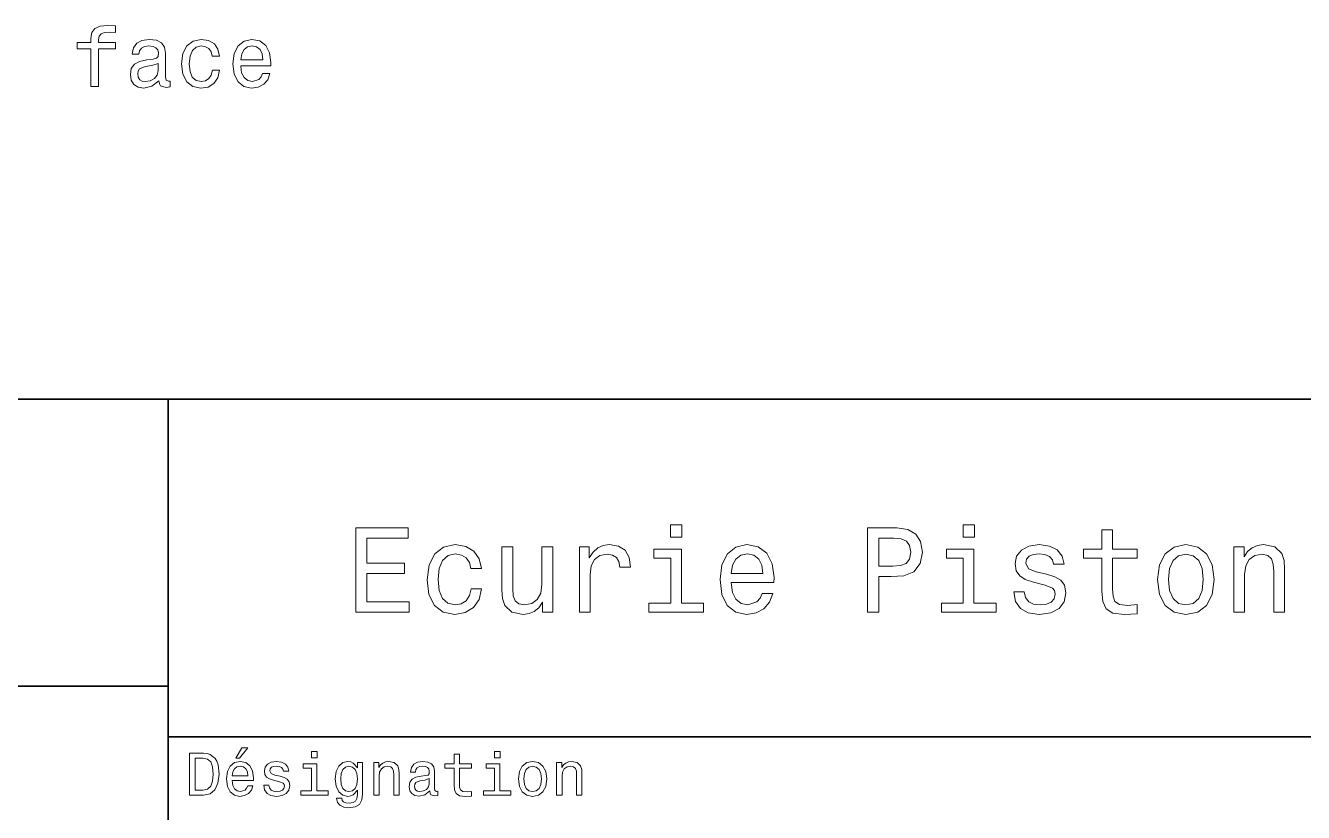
# Model space of a CAD drawing. Extents: x 0 to 297, y 0 to 210.
# Drawn here: x 153.5 to 229.3, y 45.5 to 92.1 of the extents above; entities that cross this region are included whole.
import ezdxf

# ---------------------------------------------------------------- set-up
doc = ezdxf.new("R2010")
doc.units = 0

msp = doc.modelspace()

# ---------------------------------------------------------------- linework, layer by layer
at = {"color": 7, "lineweight": 35}
for p, q in [((97, 70), (287, 70)), ((162, 10), (162, 70)), ((97, 53), (162, 53)), ((162, 50), (287, 50))]:
    msp.add_line(p, q, dxfattribs=at)
at = {"color": 7, "lineweight": 13}
for points in [[(157.416626, 90.765457), (157.416626, 88.52626), (157.860428, 88.52626), (157.860428, 90.765457), (158.869064, 90.765457), (158.869064, 91.143692), (157.860428, 91.143692), (157.860428, 91.31012), (157.895721, 91.511848), (158.011719, 91.648018), (158.208405, 91.728706), (158.490829, 91.758972), (158.869064, 91.7388), (158.869064, 92.122086), (158.389954, 92.147301), (157.956238, 92.101906), (157.653656, 91.965744), (157.472092, 91.728706), (157.416626, 91.390816), (157.416626, 91.143692), (156.60466, 91.143692), (156.60466, 90.765457)], [(161.446152, 88.879288), (161.446152, 88.864159), (161.471375, 88.692688), (161.547028, 88.571648), (161.864746, 88.47583), (162.111862, 88.516174), (162.111862, 88.859116), (162.005951, 88.843987), (161.864746, 88.909546), (161.839523, 89.111275), (161.839523, 90.51329), (161.779007, 90.871361), (161.602493, 91.12352), (161.294861, 91.274818), (160.861145, 91.330292), (160.437515, 91.269775), (160.124832, 91.098305), (159.928146, 90.831017), (159.862579, 90.477989), (159.862579, 90.447731), (160.261002, 90.447731), (160.296295, 90.659546), (160.407257, 90.810844), (160.588806, 90.901619), (160.846008, 90.93692), (161.09314, 90.911705), (161.269638, 90.83606), (161.375549, 90.704933), (161.410858, 90.523376), (161.390686, 90.311562), (161.309998, 90.205658), (161.108261, 90.15522), (160.730011, 90.114876), (160.296295, 90.024101), (159.988663, 89.862717), (159.807114, 89.610558), (159.751633, 89.237358), (159.802063, 88.904503), (159.958405, 88.657387), (160.210571, 88.501045), (160.558548, 88.445572), (161.027573, 88.551476)], [(164.598175, 90.336777), (165.036926, 90.336777), (164.946152, 90.740234), (164.729294, 91.057961), (164.391403, 91.254646), (163.952637, 91.330292), (163.468491, 91.229431), (163.100342, 90.947006), (162.868347, 90.488075), (162.787659, 89.872803), (162.863312, 89.262573), (163.09024, 88.808678), (163.448318, 88.52626), (163.937515, 88.430443), (164.371231, 88.506088), (164.709122, 88.717903), (164.941116, 89.050758), (165.041977, 89.49456), (164.618347, 89.49456), (164.542694, 89.212143), (164.401489, 89.00032), (164.199753, 88.869202), (163.952637, 88.828857), (163.645004, 88.894417), (163.423096, 89.096146), (163.286926, 89.423958), (163.241547, 89.887932), (163.286926, 90.34182), (163.428146, 90.669632), (163.65509, 90.871361), (163.952637, 90.941963), (164.21489, 90.896576), (164.411575, 90.780586), (164.542694, 90.588943)], [(166.297745, 89.751762), (168.072952, 89.751762), (168.078003, 89.958534), (167.997314, 90.538506), (167.775406, 90.972229), (167.422379, 91.234474), (166.953354, 91.330292), (166.494431, 91.229431), (166.141403, 90.947006), (165.914459, 90.488075), (165.833771, 89.882889), (165.909409, 89.262573), (166.136353, 88.808678), (166.484344, 88.52626), (166.938232, 88.430443), (167.331604, 88.496002), (167.654373, 88.667473), (167.891403, 88.939804), (168.027573, 89.302917), (167.588806, 89.302917), (167.498032, 89.101189), (167.366913, 88.94989), (166.993713, 88.828857), (166.706238, 88.884331), (166.48938, 89.060844), (166.348175, 89.348305), (166.297745, 89.736633)], [(166.297745, 90.124962), (166.35321, 90.472946), (166.48938, 90.730148), (166.696152, 90.88649), (166.968491, 90.941963), (167.235779, 90.88649), (167.442551, 90.730148), (167.568634, 90.472946), (167.614014, 90.124962)], [(161.395721, 89.474388), (161.335205, 89.212143), (161.173828, 89.010406), (160.931747, 88.879288), (160.634201, 88.8339), (160.442551, 88.859116), (160.306381, 88.939804), (160.220657, 89.081017), (160.195435, 89.277702), (160.215607, 89.454216), (160.296295, 89.580292), (160.619064, 89.721504), (161.027573, 89.782021), (161.395721, 89.903061)], [(173.109512, 57.381123), (176.279541, 57.381123), (176.279541, 57.986309), (173.772339, 57.986309), (173.772339, 59.679394), (176.005768, 59.679394), (176.005768, 60.277374), (173.772339, 60.277374), (173.772339, 61.775936), (176.221893, 61.775936), (176.221893, 62.381123), (173.109512, 62.381123)], [(192.439484, 62.554031), (191.769455, 62.554031), (191.769455, 61.833572), (192.439484, 61.833572)], [(203.462524, 57.381123), (204.125351, 57.381123), (204.125351, 59.492073), (204.860229, 59.492073), (205.602295, 59.528095), (206.193085, 59.780258), (206.574921, 60.270172), (206.704605, 60.940201), (206.603745, 61.559795), (206.315552, 62.013687), (205.840057, 62.287464), (205.191635, 62.381123), (203.462524, 62.381123)], [(209.788177, 62.554031), (209.118149, 62.554031), (209.118149, 61.833572), (209.788177, 61.833572)], [(217.353027, 60.579971), (217.353027, 58.64193), (217.396255, 58.015129), (217.597992, 57.582851), (218.001434, 57.330688), (218.685883, 57.244236), (219.43515, 57.280258), (219.43515, 57.827808), (218.887604, 57.78458), (218.390488, 57.842216), (218.123917, 58.022331), (218.008652, 58.324928), (217.98703, 58.75), (217.98703, 60.579971), (219.43515, 60.579971), (219.43515, 61.120316), (217.98703, 61.120316), (217.98703, 62.251438), (217.353027, 62.251438), (217.353027, 61.120316), (216.257935, 61.120316), (216.257935, 60.579971)], [(179.932281, 59.967579), (180.559082, 59.967579), (180.429398, 60.543945), (180.119598, 60.997837), (179.636887, 61.278816), (179.010086, 61.386887), (178.318436, 61.242794), (177.792511, 60.839336), (177.46109, 60.183716), (177.345825, 59.304752), (177.453888, 58.432995), (177.778091, 57.78458), (178.289627, 57.381123), (178.988464, 57.244236), (179.608063, 57.352303), (180.090775, 57.6549), (180.42218, 58.130402), (180.566284, 58.764408), (179.96109, 58.764408), (179.853027, 58.36095), (179.651291, 58.058357), (179.363113, 57.871037), (179.010086, 57.8134), (178.570602, 57.907059), (178.253601, 58.195244), (178.059082, 58.663544), (177.994232, 59.326366), (178.059082, 59.974781), (178.260803, 60.443081), (178.585007, 60.731266), (179.010086, 60.83213), (179.38472, 60.767288), (179.66571, 60.601585), (179.853027, 60.327808)], [(186.380402, 57.381123), (187.014404, 57.381123), (187.014404, 59.592937), (187.079254, 60.12608), (187.273773, 60.507923), (187.590775, 60.738472), (188.015854, 60.817722), (188.332855, 60.767288), (188.570602, 60.623199), (188.714691, 60.378242), (188.765121, 60.046829), (189.406342, 60.046829), (189.319885, 60.630402), (189.082123, 61.048271), (188.685883, 61.30043), (188.145538, 61.386887), (187.778091, 61.32925), (187.46109, 61.185158), (187.180115, 60.940201), (186.956772, 60.608788), (186.956772, 61.25), (186.380402, 61.25)], [(195.37175, 59.131844), (197.907776, 59.131844), (197.914978, 59.427231), (197.799713, 60.255764), (197.482712, 60.875359), (196.978378, 61.25), (196.30835, 61.386887), (195.65274, 61.242794), (195.148407, 60.839336), (194.824203, 60.183716), (194.708923, 59.319164), (194.817001, 58.432995), (195.141205, 57.78458), (195.638321, 57.381123), (196.286743, 57.244236), (196.848694, 57.337894), (197.309799, 57.582851), (197.648407, 57.971901), (197.842941, 58.490631), (197.216141, 58.490631), (197.086456, 58.20245), (196.899139, 57.986309), (196.365997, 57.8134), (195.955322, 57.892651), (195.645538, 58.14481), (195.443802, 58.555473), (195.37175, 59.110229)], [(205.01152, 61.76873), (205.443802, 61.725502), (205.760803, 61.588615), (205.94812, 61.336452), (206.01297, 60.940201), (205.940918, 60.522331), (205.746399, 60.270172), (205.414978, 60.140488), (204.96109, 60.104465), (204.125351, 60.104465), (204.125351, 61.76873)], [(214.060516, 59.636166), (213.44812, 59.780258), (212.994232, 59.945965), (212.842941, 60.28458), (212.886169, 60.522331), (213.03746, 60.695244), (213.282425, 60.803314), (213.635437, 60.846542), (213.97406, 60.803314), (214.240631, 60.67363), (214.413544, 60.479107), (214.485596, 60.219738), (215.105194, 60.219738), (215.105194, 60.23415), (214.997116, 60.70245), (214.701721, 61.069885), (214.240631, 61.30043), (213.635437, 61.386887), (213.023056, 61.30043), (212.57637, 61.062679), (212.29538, 60.709652), (212.208939, 60.262966), (212.273773, 59.830688), (212.475494, 59.528095), (212.806915, 59.311958), (213.289627, 59.16066), (213.995682, 58.987751), (214.427948, 58.807636), (214.543228, 58.663544), (214.586456, 58.447407), (214.521606, 58.180836), (214.348694, 57.979107), (214.067719, 57.849422), (213.693085, 57.806194), (213.296829, 57.849422), (213.008636, 58.000721), (212.814117, 58.245674), (212.734863, 58.584293), (212.122482, 58.584293), (212.223343, 58.007923), (212.518738, 57.590057), (212.98703, 57.337894), (213.635437, 57.244236), (214.312683, 57.337894), (214.809799, 57.590057), (215.112396, 57.993515), (215.220459, 58.519451), (215.141205, 58.973343), (214.917862, 59.283138), (214.55043, 59.484871)], [(220.65274, 59.311958), (220.768005, 58.432995), (221.099426, 57.78458), (221.625366, 57.381123), (222.331421, 57.244236), (223.030258, 57.381123), (223.556198, 57.777374), (223.887604, 58.425793), (224.010086, 59.311958), (223.887604, 60.190922), (223.556198, 60.846542), (223.030258, 61.242794), (222.331421, 61.386887), (221.625366, 61.242794), (221.099426, 60.839336), (220.768005, 60.190922)], [(225.177246, 57.381123), (225.811249, 57.381123), (225.811249, 59.614552), (225.876083, 60.12608), (226.085022, 60.500717), (226.409225, 60.731266), (226.841507, 60.817722), (227.187317, 60.745674), (227.403458, 60.551151), (227.511536, 60.226944), (227.547546, 59.794666), (227.547546, 57.381123), (228.181564, 57.381123), (228.181564, 59.924351), (228.15274, 60.435879), (228.023056, 60.86095), (227.597992, 61.25), (226.935165, 61.386887), (226.567719, 61.336452), (226.257935, 61.199566), (225.991364, 60.969017), (225.782425, 60.659222), (225.782425, 61.25), (225.177246, 61.25)], [(184.788177, 61.25), (184.154175, 61.25), (184.154175, 59.016571), (184.082123, 58.497837), (183.873199, 58.123196), (183.548996, 57.892651), (183.123917, 57.820602), (182.785294, 57.878242), (182.569168, 58.051151), (182.446686, 58.346542), (182.417862, 58.764408), (182.417862, 61.25), (181.783859, 61.25), (181.783859, 58.706772), (181.805481, 58.195244), (181.942368, 57.770172), (182.360229, 57.381123), (183.030258, 57.244236), (183.390488, 57.294666), (183.700287, 57.424351), (183.966858, 57.647694), (184.182999, 57.971901), (184.182999, 57.381123), (184.788177, 57.381123)], [(192.417862, 57.914265), (192.417862, 61.120316), (190.789627, 61.120316), (190.789627, 60.579971), (191.783859, 60.579971), (191.783859, 57.914265), (190.48703, 57.914265), (190.48703, 57.381123), (193.729111, 57.381123), (193.729111, 57.914265)], [(195.37175, 59.664986), (195.451004, 60.162102), (195.645538, 60.529537), (195.940918, 60.75288), (196.329971, 60.83213), (196.711807, 60.75288), (197.007202, 60.529537), (197.187317, 60.162102), (197.252167, 59.664986)], [(209.766571, 57.914265), (209.766571, 61.120316), (208.138321, 61.120316), (208.138321, 60.579971), (209.132568, 60.579971), (209.132568, 57.914265), (207.835724, 57.914265), (207.835724, 57.381123), (211.077805, 57.381123), (211.077805, 57.914265)], [(221.301147, 59.319164), (221.365997, 59.967579), (221.567719, 60.435879), (221.891937, 60.72406), (222.331421, 60.824928), (222.763687, 60.72406), (223.087891, 60.443081), (223.289627, 59.967579), (223.361679, 59.319164), (223.289627, 58.663544), (223.087891, 58.188038), (222.763687, 57.899853), (222.331421, 57.806194), (221.891937, 57.899853), (221.567719, 58.188038), (221.365997, 58.663544)], [(166.004318, 48.728386), (166.216858, 48.728386), (166.717575, 49.340778), (166.364548, 49.340778)], [(164.080688, 49.030979), (163.248566, 49.030979), (163.248566, 46.530979), (164.080688, 46.530979), (164.473343, 46.610229), (164.765137, 46.851585), (164.945251, 47.244236), (165.010086, 47.780979), (164.952454, 48.328529), (164.880402, 48.544666), (164.779541, 48.717579), (164.487747, 48.951729), (164.296829, 49.009365)], [(164.055481, 48.731987), (164.329254, 48.677952), (164.516571, 48.512245), (164.628235, 48.216858), (164.664261, 47.780979), (164.624634, 47.359509), (164.51297, 47.064121), (164.322052, 46.887608), (164.055481, 46.829971), (163.583572, 46.829971), (163.583572, 48.731987)], [(165.784576, 47.406338), (167.052597, 47.406338), (167.056198, 47.554035), (166.998566, 47.9683), (166.840057, 48.278099), (166.587891, 48.465416), (166.252884, 48.533859), (165.925079, 48.461815), (165.672913, 48.260086), (165.510803, 47.932278), (165.453171, 47.5), (165.507202, 47.056915), (165.669312, 46.732708), (165.917862, 46.530979), (166.242081, 46.462536), (166.523056, 46.509365), (166.753601, 46.631844), (166.922913, 46.826366), (167.020172, 47.085735), (166.706772, 47.085735), (166.641937, 46.941643), (166.548264, 46.833572), (166.281708, 46.747116), (166.07637, 46.786743), (165.921463, 46.912823), (165.820602, 47.118156), (165.784576, 47.395531)], [(168.623199, 47.658501), (168.317001, 47.730545), (168.090057, 47.8134), (168.014404, 47.982708), (168.036026, 48.101585), (168.111664, 48.188038), (168.234146, 48.242073), (168.41066, 48.263687), (168.579971, 48.242073), (168.713257, 48.177231), (168.799713, 48.079971), (168.835739, 47.950287), (169.145538, 47.950287), (169.145538, 47.957493), (169.091492, 48.191643), (168.943802, 48.375359), (168.713257, 48.490635), (168.41066, 48.533859), (168.104462, 48.490635), (167.881119, 48.371758), (167.740631, 48.195244), (167.697403, 47.971901), (167.729828, 47.755764), (167.830688, 47.604465), (167.996399, 47.496399), (168.237747, 47.42075), (168.590775, 47.334293), (168.806915, 47.244236), (168.864548, 47.172188), (168.886169, 47.064121), (168.853745, 46.930836), (168.767288, 46.829971), (168.626801, 46.765129), (168.439484, 46.743515), (168.241348, 46.765129), (168.09726, 46.840778), (168, 46.963257), (167.960373, 47.132565), (167.654175, 47.132565), (167.704605, 46.844379), (167.85231, 46.635445), (168.086456, 46.509365), (168.41066, 46.462536), (168.749283, 46.509365), (168.997833, 46.635445), (169.149139, 46.837173), (169.203171, 47.100143), (169.163544, 47.327087), (169.05188, 47.481987), (168.868149, 47.582851)], [(170.824203, 49.117435), (170.489197, 49.117435), (170.489197, 48.757202), (170.824203, 48.757202)], [(173.518738, 46.617435), (173.518738, 48.465416), (173.216141, 48.465416), (173.216141, 48.152016), (172.967575, 48.4366), (172.816284, 48.508644), (172.646973, 48.533859), (172.340775, 48.461815), (172.103027, 48.260086), (171.94812, 47.935879), (171.894089, 47.5), (171.94812, 47.060516), (172.103027, 46.736309), (172.340775, 46.530979), (172.646973, 46.462536), (172.819885, 46.487751), (172.963974, 46.552593), (173.216141, 46.826366), (173.216141, 46.552593), (173.187317, 46.336456), (173.108063, 46.181557), (172.956772, 46.091499), (172.729828, 46.059078), (172.531708, 46.080692), (172.391205, 46.134727), (172.30835, 46.228386), (172.283142, 46.354465), (171.976944, 46.354465), (171.976944, 46.340057), (172.023773, 46.109509), (172.167862, 45.9366), (172.398407, 45.824928), (172.711823, 45.785301), (173.086456, 45.839336), (173.335022, 45.990635), (173.47551, 46.253601)], [(174.181549, 46.530979), (174.498566, 46.530979), (174.498566, 47.647694), (174.530975, 47.903458), (174.635452, 48.090778), (174.797546, 48.206051), (175.013687, 48.249279), (175.1866, 48.213257), (175.294662, 48.115993), (175.348709, 47.953888), (175.366714, 47.737751), (175.366714, 46.530979), (175.683716, 46.530979), (175.683716, 47.802593), (175.669312, 48.058357), (175.604462, 48.270893), (175.391937, 48.465416), (175.060516, 48.533859), (174.876801, 48.508644), (174.721909, 48.440201), (174.588623, 48.324928), (174.484146, 48.170029), (174.484146, 48.465416), (174.181549, 48.465416)], [(177.499283, 46.783142), (177.499283, 46.772335), (177.517288, 46.649857), (177.57132, 46.5634), (177.798264, 46.494957), (177.974777, 46.523773), (177.974777, 46.76873), (177.899139, 46.757923), (177.798264, 46.804756), (177.780258, 46.948845), (177.780258, 47.950287), (177.73703, 48.206051), (177.610947, 48.386166), (177.391205, 48.494236), (177.081406, 48.533859), (176.778824, 48.490635), (176.555481, 48.368156), (176.414978, 48.177231), (176.368149, 47.925072), (176.368149, 47.903458), (176.65274, 47.903458), (176.677948, 48.054756), (176.757202, 48.162823), (176.886887, 48.227665), (177.070602, 48.25288), (177.247116, 48.234871), (177.373199, 48.180836), (177.448853, 48.087173), (177.47406, 47.957493), (177.459656, 47.806194), (177.402023, 47.730545), (177.257919, 47.694523), (176.987747, 47.665707), (176.677948, 47.600864), (176.458206, 47.485592), (176.328537, 47.305473), (176.28891, 47.038906), (176.324921, 46.801151), (176.4366, 46.624638), (176.616714, 46.512966), (176.86528, 46.473343), (177.200287, 46.548992)], [(178.943802, 48.130402), (178.943802, 47.161381), (178.965424, 46.84798), (179.066284, 46.631844), (179.268005, 46.505764), (179.610229, 46.462536), (179.984863, 46.480545), (179.984863, 46.754322), (179.71109, 46.732708), (179.46254, 46.761528), (179.329254, 46.851585), (179.271606, 47.00288), (179.260803, 47.215416), (179.260803, 48.130402), (179.984863, 48.130402), (179.984863, 48.400574), (179.260803, 48.400574), (179.260803, 48.966137), (178.943802, 48.966137), (178.943802, 48.400574), (178.396255, 48.400574), (178.396255, 48.130402)], [(181.667145, 49.117435), (181.332138, 49.117435), (181.332138, 48.757202), (181.667145, 48.757202)], [(182.762253, 47.496399), (182.819885, 47.056915), (182.985596, 46.732708), (183.248566, 46.530979), (183.601593, 46.462536), (183.951004, 46.530979), (184.213974, 46.729107), (184.379684, 47.053314), (184.440918, 47.496399), (184.379684, 47.935879), (184.213974, 48.263687), (183.951004, 48.461815), (183.601593, 48.533859), (183.248566, 48.461815), (182.985596, 48.260086), (182.819885, 47.935879)], [(185.024506, 46.530979), (185.341492, 46.530979), (185.341492, 47.647694), (185.373917, 47.903458), (185.478394, 48.090778), (185.640488, 48.206051), (185.856628, 48.249279), (186.029541, 48.213257), (186.137604, 48.115993), (186.19165, 47.953888), (186.209656, 47.737751), (186.209656, 46.530979), (186.526657, 46.530979), (186.526657, 47.802593), (186.512253, 48.058357), (186.447403, 48.270893), (186.234879, 48.465416), (185.903458, 48.533859), (185.719742, 48.508644), (185.56485, 48.440201), (185.431564, 48.324928), (185.327087, 48.170029), (185.327087, 48.465416), (185.024506, 48.465416)], [(165.784576, 47.672909), (165.824203, 47.921471), (165.921463, 48.105186), (166.069168, 48.216858), (166.263687, 48.256485), (166.454605, 48.216858), (166.60231, 48.105186), (166.692368, 47.921471), (166.724777, 47.672909)], [(170.8134, 46.79755), (170.8134, 48.400574), (169.999283, 48.400574), (169.999283, 48.130402), (170.496399, 48.130402), (170.496399, 46.79755), (169.847977, 46.79755), (169.847977, 46.530979), (171.469025, 46.530979), (171.469025, 46.79755)], [(172.221909, 47.5), (172.254318, 47.820606), (172.351593, 48.058357), (172.502884, 48.198845), (172.704605, 48.249279), (172.917145, 48.198845), (173.075653, 48.058357), (173.172913, 47.820606), (173.208939, 47.5), (173.172913, 47.172188), (173.075653, 46.938038), (172.917145, 46.793949), (172.704605, 46.747116), (172.502884, 46.793949), (172.351593, 46.938038), (172.254318, 47.175793)], [(181.656342, 46.79755), (181.656342, 48.400574), (180.842224, 48.400574), (180.842224, 48.130402), (181.33934, 48.130402), (181.33934, 46.79755), (180.690918, 46.79755), (180.690918, 46.530979), (182.311966, 46.530979), (182.311966, 46.79755)], [(183.086456, 47.5), (183.118881, 47.824207), (183.219742, 48.058357), (183.381851, 48.20245), (183.601593, 48.25288), (183.817719, 48.20245), (183.979828, 48.061958), (184.080688, 47.824207), (184.116714, 47.5), (184.080688, 47.172188), (183.979828, 46.934437), (183.817719, 46.790344), (183.601593, 46.743515), (183.381851, 46.790344), (183.219742, 46.934437), (183.118881, 47.172188)], [(177.463257, 47.208214), (177.420029, 47.020893), (177.304749, 46.876801), (177.131851, 46.783142), (176.919312, 46.750721), (176.782425, 46.76873), (176.68515, 46.826366), (176.623917, 46.927231), (176.605911, 47.067722), (176.620316, 47.193802), (176.677948, 47.283859), (176.908508, 47.384727), (177.200287, 47.427952), (177.463257, 47.514408)]]:
    msp.add_lwpolyline(points, close=True, dxfattribs=at)

doc.saveas('drawing.dxf')
